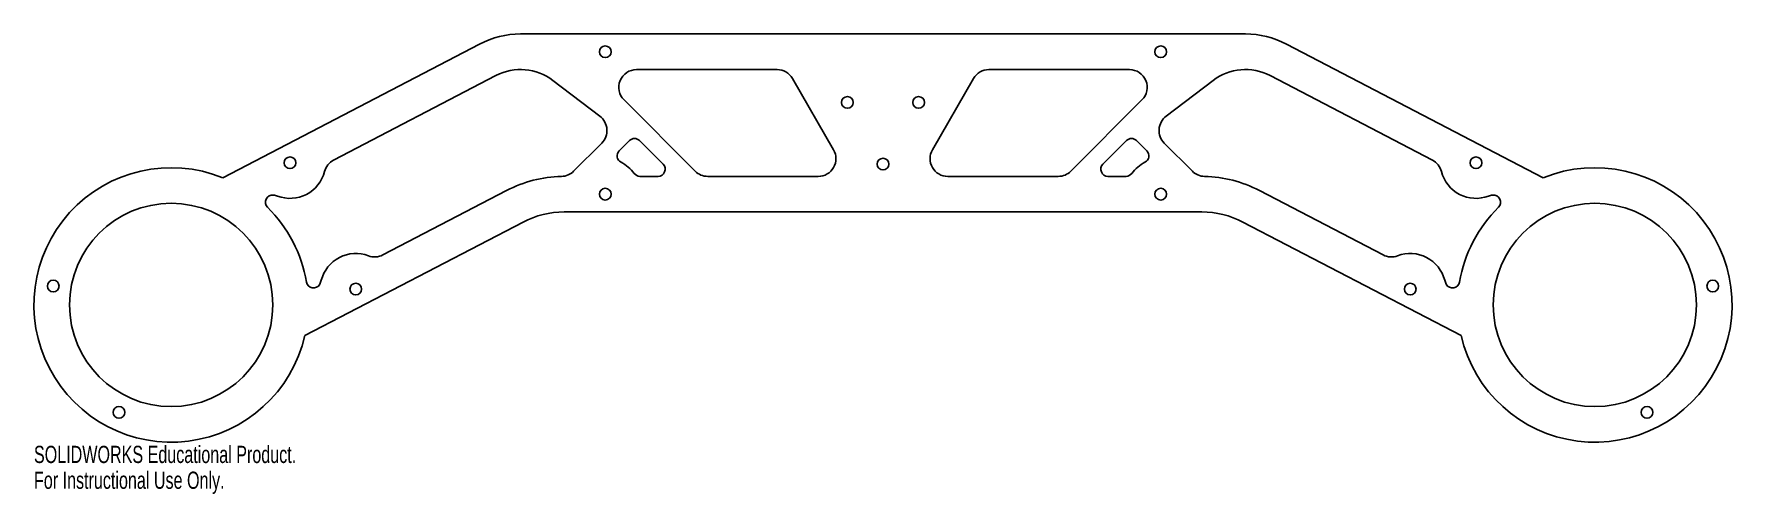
# Model space of a CAD drawing. Header units: millimetres. Extents: x -239 to 239, y -157 to -28.
import ezdxf

# ---------------------------------------------------------------- set-up
doc = ezdxf.new("R2010")
doc.units = ezdxf.units.MM
doc.styles.add('SLDTEXTSTYLE0', font='TXT', dxfattribs={"width": 0.7})

msp = doc.modelspace()

# ---------------------------------------------------------------- linework, layer by layer
at = {"color": 7, "linetype": 'Continuous', "lineweight": 25}
for p, q in [((101.81, -28), (-101.81, -28)), ((-113.36, -30.82), (-185.51, -68.39)), ((185.51, -68.39), (113.36, -30.82)), ((-69.23, -38), (-29.76, -38)), ((29.76, -38), (69.23, -38)), ((-154.38, -63.45), (-108.74, -39.69)), ((-92.73, -41.06), (-79.52, -51.12)), ((-25.43, -40.5), (-13.88, -60.5)), ((13.88, -60.5), (25.43, -40.5)), ((79.52, -51.12), (92.73, -41.06)), ((108.74, -39.69), (154.38, -63.45)), ((-52.76, -66.54), (-72.76, -46.54)), ((72.76, -46.54), (52.76, -66.54)), ((-79.01, -58.63), (-86.92, -66.55)), ((-74.13, -60.83), (-71.25, -57.95)), ((-68.42, -57.95), (-61.79, -64.59)), ((61.79, -64.59), (68.42, -57.95)), ((71.25, -57.95), (74.13, -60.83)), ((86.92, -66.55), (79.01, -58.63)), ((-63.2, -68), (-68.28, -68)), ((-18.21, -68), (-49.23, -68)), ((49.23, -68), (18.21, -68)), ((68.28, -68), (63.2, -68)), ((-105.74, -71.95), (-140.52, -90.06)), ((140.52, -90.06), (105.74, -71.95)), ((-162.43, -112.74), (-101.12, -80.82)), ((-89.58, -78), (89.58, -78)), ((101.12, -80.82), (162.43, -112.74))]:
    msp.add_line(p, q, dxfattribs=at)
for centre, radius in [((-78.03, -33), 1.65), ((78.03, -33), 1.65), ((-10, -47.23), 1.65), ((10, -47.23), 1.65), ((-166.6, -64.18), 1.65), ((0, -64.55), 1.65), ((166.6, -64.18), 1.65), ((-78.03, -73), 1.65), ((78.03, -73), 1.65), ((-200, -104.11), 28.55), ((200, -104.11), 28.55), ((-233.13, -98.81), 1.65), ((-148.13, -99.66), 1.65), ((148.13, -99.66), 1.65), ((233.13, -98.81), 1.65), ((-214.66, -134.29), 1.65), ((214.66, -134.29), 1.65)]:
    msp.add_circle(centre, radius, dxfattribs=at)
for centre, radius, start, end in [((-101.81, -53), 25, 90, 117.5), ((101.81, -53), 25, 62.5, 90), ((-101.81, -53), 15, 52.7261, 117.5), ((-69.23, -43), 5, 90, 225), ((-29.76, -43), 5, 30, 90), ((29.76, -43), 5, 90, 150), ((69.23, -43), 5, 315, 90), ((101.81, -53), 15, 62.5, 127.2739), ((-82.55, -55.1), 5, 315, 52.7261), ((82.55, -55.1), 5, 127.2739, 225), ((-72.72, -62.24), 2, 135, 243.7191), ((-69.84, -59.36), 2, 45, 135), ((-18.21, -63), 5, 270, 30), ((18.21, -63), 5, 150, 270), ((69.84, -59.36), 2, 45, 135), ((72.72, -62.24), 2, 296.2809, 45), ((-200, -104.11), 38.55, 67.9292, 347.0708), ((-166.6, -64.18), 10, 249.3103, 345.6897), ((-152.07, -67.89), 5, 117.5, 165.6897), ((-90.46, -63.01), 5, 271.2616, 315), ((-78.03, -73), 10, 35.6853, 63.7191), ((-63.2, -66), 2, 270, 45), ((-49.23, -63), 5, 225, 270), ((49.23, -63), 5, 270, 315), ((63.2, -66), 2, 135, 270), ((78.03, -73), 10, 116.2809, 144.3147), ((90.46, -63.01), 5, 225, 268.7384), ((152.07, -67.89), 5, 14.3103, 62.5), ((166.6, -64.18), 10, 194.3103, 290.6897), ((200, -104.11), 38.55, 192.9292, 112.0708), ((-89.58, -103), 35, 91.2616, 117.5), ((-68.28, -66), 2, 215.6853, 270), ((68.28, -66), 2, 270, 324.3147), ((89.58, -103), 35, 62.5, 88.7384), ((-171.53, -75.24), 2, 82.9298, 225.4104), ((-171.9, -78.21), 5, 69.3103, 82.9298), ((171.9, -78.21), 5, 97.0702, 110.6897), ((171.53, -75.24), 2, 314.5896, 97.0702), ((-200, -104.11), 38.55, 9.5896, 45.4104), ((-89.58, -103), 25, 90, 117.5), ((89.58, -103), 25, 62.5, 90), ((200, -104.11), 38.55, 134.5896, 170.4104), ((-148.13, -99.66), 10, 69.3103, 165.6897), ((-142.83, -85.63), 5, 249.3103, 297.5), ((142.83, -85.63), 5, 242.5, 290.6897), ((148.13, -99.66), 10, 14.3103, 110.6897), ((-160.02, -97.36), 2, 189.5896, 332.0702), ((-162.67, -95.95), 5, 332.0702, 345.6897), ((162.67, -95.95), 5, 194.3103, 207.9298), ((160.02, -97.36), 2, 207.9298, 350.4104)]:
    msp.add_arc(centre, radius, start, end, dxfattribs=at)

# ---------------------------------------------------------------- texts
at = {"color": 7, "linetype": 'Continuous', "char_height": 4.8336, "attachment_point": 1, "style": 'SLDTEXTSTYLE0'}
for s, insert in [('SOLIDWORKS Educational Product.', (-238.55, -143.68)), ('For Instructional Use Only.', (-238.55, -150.93))]:
    msp.add_mtext(s, dxfattribs=dict(at, insert=insert))

doc.saveas('drawing.dxf')
